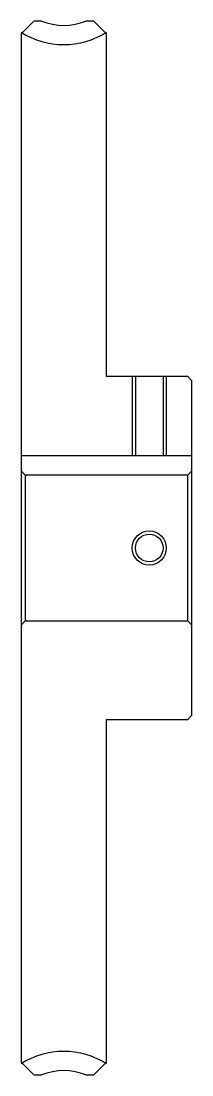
# Model space of a CAD drawing. Header units: metres. Extents: x 123 to 288, y 62 to 185.
# Drawn here: x 123 to 143, y 62.2 to 185.3 of the extents above.
import ezdxf

# ---------------------------------------------------------------- set-up
doc = ezdxf.new("R2010")
doc.units = ezdxf.units.M

msp = doc.modelspace()

# ---------------------------------------------------------------- linework, layer by layer
at = {"color": 4}
for p, q in [((123, 134.550003), (143, 134.550003)), ((143, 132.75), (142.5, 132.25)), ((123, 114.75), (123.5, 115.25)), ((143, 114.75), (142.5, 115.25))]:
    msp.add_line(p, q, dxfattribs=at)
for points in [[(125.401924, 185.25), (124.5, 185.25), (123, 183.75), (123, 114.75)], [(133, 143.75), (133, 183.75), (131.5, 185.25), (130.598083, 185.25)], [(133, 103.75), (142.5, 103.75), (143, 104.25), (143, 143.25), (142.5, 143.75), (133, 143.75)], [(136, 143.75), (136, 134.550003)], [(136.380005, 143.75), (136.380005, 134.550003)], [(139.619995, 143.75), (139.619995, 134.550003)], [(140, 143.75), (140, 134.550003)], [(123, 132.75), (123.5, 132.25), (123.5, 115.25), (142.5, 115.25), (142.5, 132.25), (123.5, 132.25)], [(123, 114.75), (123, 63.75), (124.5, 62.25), (125.401924, 62.25)], [(130.598083, 62.25), (131.5, 62.25), (133, 63.75), (133, 103.75)]]:
    msp.add_lwpolyline(points, dxfattribs=at)
at = {"color": 7}
msp.add_circle((138, 123.75), 2, dxfattribs=at)
at = {"color": 4}
msp.add_circle((138, 123.75), 1.62, dxfattribs=at)
for centre, radius, start, end in [((128, 191.75), 7, 248.21321192, 291.78678997), ((128, 191.75), 9.25, 237.27956006, 302.72043994), ((128, 55.75), 9.25, 57.27956006, 122.72043994), ((128, 55.75), 7, 68.21321003, 111.78678808)]:
    msp.add_arc(centre, radius, start, end, dxfattribs=at)

doc.saveas('drawing.dxf')
